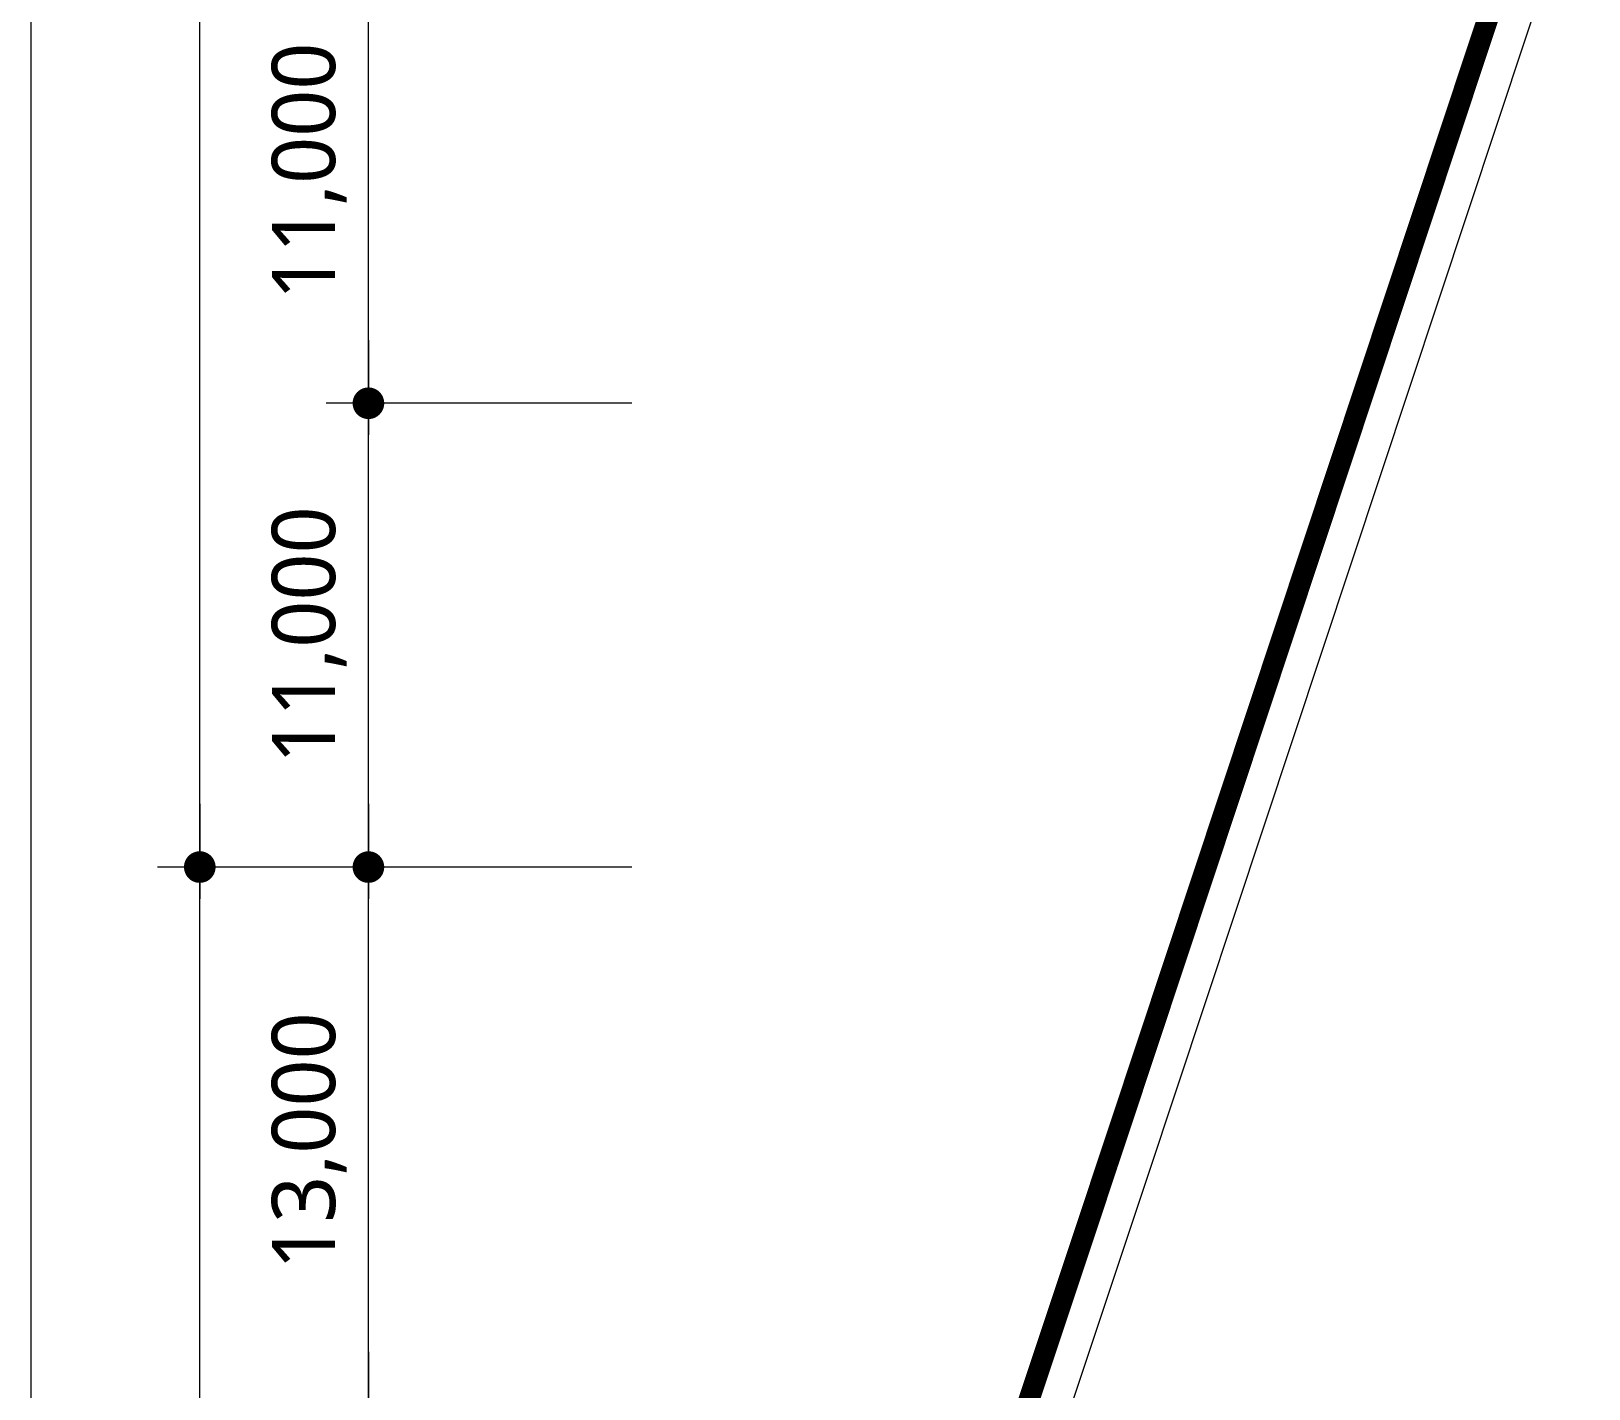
# Model space of a CAD drawing. Header units: millimetres. Extents: x 4739419 to 5837985, y 2291271 to 3446271.
# Drawn here: x 4818362 to 4855310, y 2443016 to 2475216 of the extents above; entities that cross this region are included whole.
import ezdxf

# ---------------------------------------------------------------- set-up
doc = ezdxf.new("R2010")
doc.units = ezdxf.units.MM
doc.linetypes.add('XR-평면도$0$PHANTOM', pattern=[63.5, 31.75, -6.35, 6.35, -6.35, 6.35, -6.35])
doc.layers.get('0').update_dxf_attribs({"color": 255})
doc.layers.add('XR-평면도$0$A-BOND-LIN1', color=9, linetype='Continuous', lineweight=25)
doc.layers.add('XR-평면도$0$A-STXS-SETB', color=9, linetype='Continuous', lineweight=20)
doc.layers.add('XR-평면도$0$A-XXXX-NPLT', color=9, linetype='Continuous', lineweight=15, plot=False)
doc.styles.add('XR-평면도$0$맑은고딕', font='malgun.ttf')

# ---------------------------------------------------------------- blocks, each defined once
blk = doc.blocks.new('XR-평면도$0$_CIDOT')
at = {"color": 0, "linetype": 'ByBlock'}
blk.add_line((2, 0), (-1, 0), dxfattribs=at)
at = {"color": 0, "linetype": 'ByBlock', "const_width": 0.5}
blk.add_lwpolyline([(-0.25, 0, 1), (0.25, 0, 1)], format="xyb", close=True, dxfattribs=at)

msp = doc.modelspace()

# ---------------------------------------------------------------- linework, layer by layer
at = {"layer": 'XR-평면도$0$A-BOND-LIN1', "linetype": 'XR-평면도$0$PHANTOM', "ltscale": 200, "const_width": 500}
for points in [[(4843893.9, 2448349.4), (4843893.9, 2448349.4), (4870946.4, 2529824.3), (4884772.6, 2539757.8), (4884772.6, 2539757.8), (4921542, 2540784.6)], [(4843893.9, 2448349.4), (4843893.9, 2448349.4), (4870946.4, 2529824.3), (4884772.6, 2539757.8), (4884772.6, 2539757.8), (4921542, 2540784.6)], [(4843893.9, 2448349.4), (4843893.9, 2448349.4), (4870946.4, 2529824.3), (4884772.6, 2539757.8), (4884772.6, 2539757.8), (4921542, 2540784.6)], [(5049652, 2325720.6), (4857413.1, 2325346.1), (4857275.1, 2347622.2), (4825488.8, 2393096.6), (4843893.9, 2448349.4), (4843893.9, 2448349.4), (4843893.9, 2448349.4), (4843893.9, 2448349.4), (4843893.9, 2448349.4)], [(5049652.1, 2325720.6), (4857413.1, 2325346.1), (4857275.1, 2347622.2), (4825488.8, 2393096.6), (4843893.9, 2448349.4), (4843893.9, 2448349.4), (4843893.9, 2448349.4), (4843893.9, 2448349.4), (4843893.9, 2448349.4)], [(5049652.1, 2325720.6), (4857413.1, 2325346.1), (4857275.1, 2347622.2), (4825488.8, 2393096.6), (4843893.9, 2448349.4), (4843893.9, 2448349.4), (4843893.9, 2448349.4), (4843893.9, 2448349.4), (4843893.9, 2448349.4)]]:
    msp.add_lwpolyline(points, dxfattribs=at)
at = {"layer": 'XR-평면도$0$A-STXS-SETB', "color": 4, "ltscale": 500}
for points in [[(4844843, 2448034.3), (4871793.3, 2529201.4), (4885107, 2538766.7), (4921455.8, 2539781.8), (4935351.6, 2536975.7), (4940940.5, 2535847.1), (4987917, 2535810), (4995655.5, 2537422.8), (5006000.7, 2539249.3), (5013636.5, 2540415.6), (5049757.1, 2541146.5), (5052755.5, 2538097.1), (5052755.1, 2537762.5), (5052754.7, 2536393.6), (5052875.3, 2532696.5), (5052636.9, 2454063.4), (5052514.7, 2378822.5), (5052275, 2329675.5), (5049244.3, 2326719.8), (4858406.9, 2326348), (4858273.2, 2347939.8), (4826596.4, 2393257.5), (4844842.7, 2448033.4, 0.0002413)], [(4844843, 2448034.3), (4871793.3, 2529201.4), (4885107, 2538766.7), (4921455.8, 2539781.8), (4935351.6, 2536975.7), (4940940.5, 2535847.1), (4987917, 2535810), (4995655.5, 2537422.8), (5006000.7, 2539249.3), (5013636.5, 2540415.6), (5049757.1, 2541146.5), (5052755.6, 2538097.1), (5052755.1, 2537762.5), (5052754.7, 2536393.6), (5052875.3, 2532696.5), (5052636.9, 2454063.4), (5052514.7, 2378822.5), (5052275, 2329675.5), (5049244.4, 2326719.8), (4858406.9, 2326348), (4858273.2, 2347939.8), (4826596.4, 2393257.5), (4844842.7, 2448033.4, 0.0002413)], [(4844843, 2448034.3), (4871793.3, 2529201.4), (4885107, 2538766.7), (4921455.8, 2539781.8), (4935351.6, 2536975.7), (4940940.5, 2535847.1), (4987917, 2535810), (4995655.5, 2537422.8), (5006000.7, 2539249.3), (5013636.5, 2540415.6), (5049757.1, 2541146.5), (5052755.6, 2538097.1), (5052755.1, 2537762.5), (5052754.7, 2536393.6), (5052875.3, 2532696.5), (5052636.9, 2454063.4), (5052514.7, 2378822.5), (5052275, 2329675.5), (5049244.4, 2326719.8), (4858406.9, 2326348), (4858273.2, 2347939.8), (4826596.4, 2393257.5), (4844842.7, 2448033.4, 0.0002413)]]:
    msp.add_lwpolyline(points, format="xyb", close=True, dxfattribs=at)
at = {"layer": 'XR-평면도$0$A-XXXX-NPLT'}
for p, q in [((4818361.8, 2337141.2), (4818361.8, 2531641.2)), ((4822361.8, 2456141.2), (4822361.8, 2531641.2)), ((4826361.8, 2467141.2), (4826361.8, 2476641.2)), ((4832611.8, 2466391.2), (4825361.8, 2466391.2)), ((4832611.8, 2466391.2), (4825361.8, 2466391.2)), ((4826361.8, 2456141.2), (4826361.8, 2465641.2)), ((4832611.8, 2455391.2), (4821361.8, 2455391.2)), ((4832611.8, 2455391.2), (4821361.8, 2455391.2)), ((4832611.8, 2455391.2), (4825361.8, 2455391.2)), ((4832611.8, 2455391.2), (4825361.8, 2455391.2)), ((4822361.8, 2414141.2), (4822361.8, 2454641.2)), ((4826361.8, 2443141.2), (4826361.8, 2454641.2))]:
    msp.add_line(p, q, dxfattribs=at)

# ---------------------------------------------------------------- block references
at = {"layer": 'XR-평면도$0$A-XXXX-NPLT', "xscale": 750, "yscale": 750, "zscale": 750}
for p, rotation in [((4826361.8, 2466391.2), 90), ((4826361.8, 2466391.2), 270), ((4822361.8, 2455391.2), 90), ((4826361.8, 2455391.2), 90), ((4822361.8, 2455391.2), 270), ((4826361.8, 2455391.2), 270), ((4826361.8, 2442391.2), 90), ((4826361.8, 2442391.2), 270)]:
    msp.add_blockref('XR-평면도$0$_CIDOT', p, dxfattribs=dict(at, rotation=rotation))

# ---------------------------------------------------------------- texts
at = {"layer": 'XR-평면도$0$A-XXXX-NPLT', "color": 0, "char_height": 1500, "attachment_point": 5, "rotation": 90, "style": 'XR-평면도$0$맑은고딕'}
for s, insert in [('\\A1;11,000', (4824956.9, 2471891.2)), ('\\A1;11,000', (4824956.9, 2460891.2)), ('\\A1;13,000', (4824956.9, 2448891.2))]:
    msp.add_mtext(s, dxfattribs=dict(at, insert=insert))

doc.saveas('drawing.dxf')
